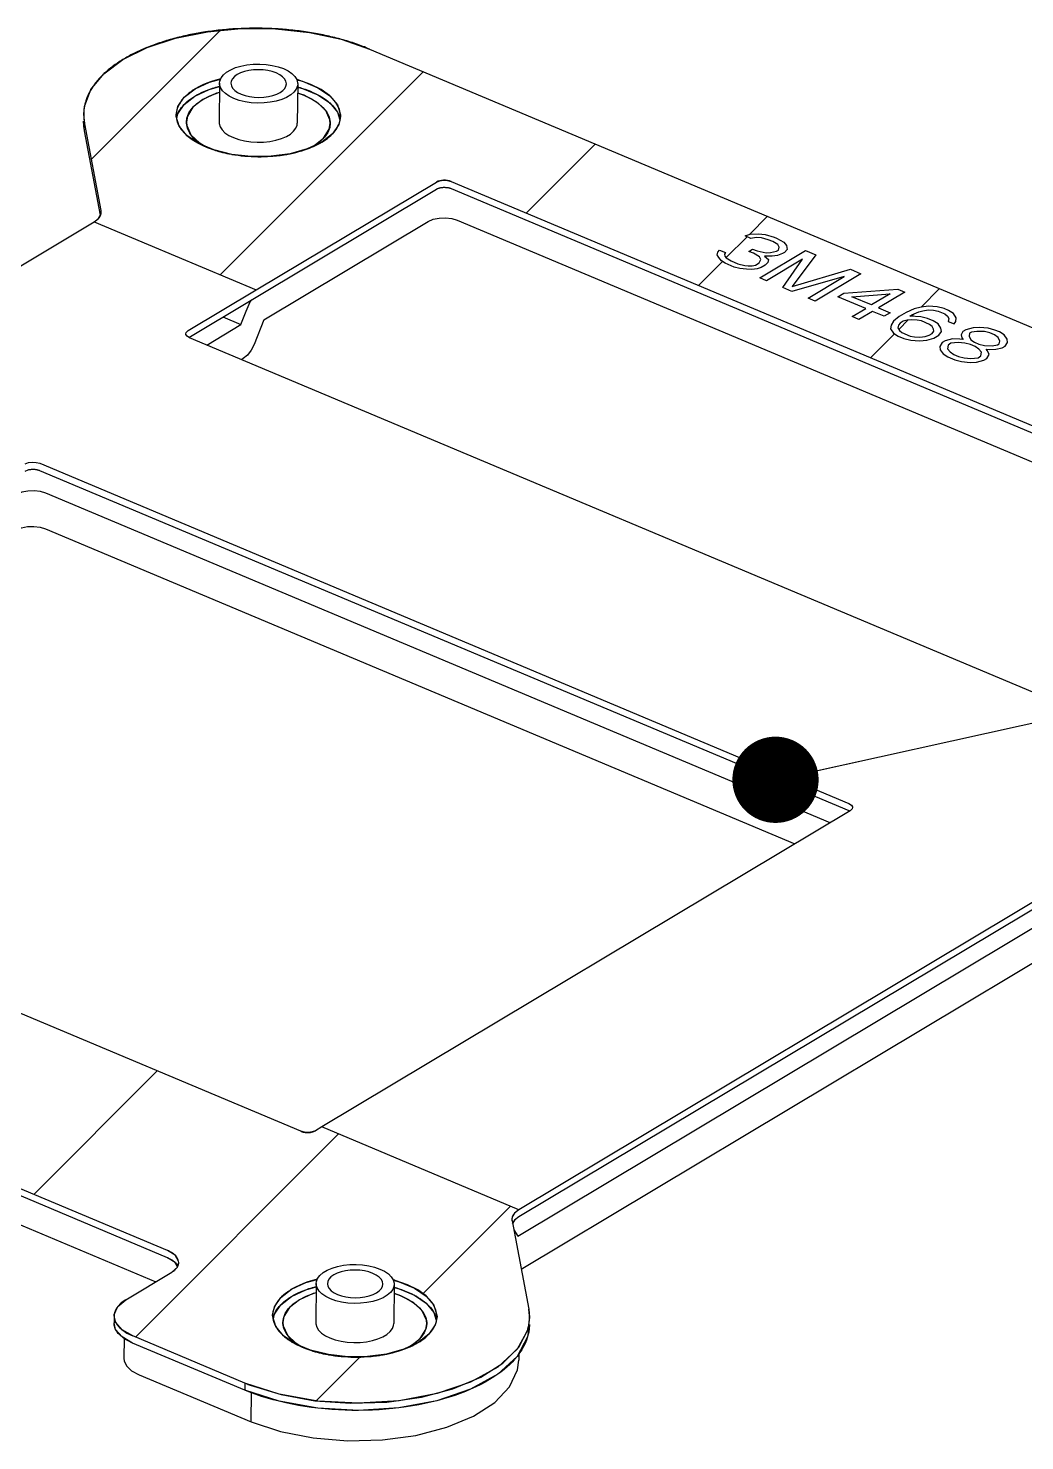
# Model space of a CAD drawing. Header units: millimetres. Extents: x 0 to 841, y 0 to 594.
# Drawn here: x 582.67 to 606.92, y 145 to 179.37 of the extents above; entities that cross this region are included whole.
import ezdxf

# ---------------------------------------------------------------- set-up
doc = ezdxf.new("R2010")
doc.units = ezdxf.units.MM
doc.header["$LTSCALE"] = 46.255
doc.layers.get('0').update_dxf_attribs({"linetype": 'CONTINUOUS'})
doc.layers.add('ASSEM_MEM', color=7, linetype='CONTINUOUS')
doc.styles.get("Standard").update_dxf_attribs({"font": 'txt', "width": 0.8})
doc.dimstyles.get("Standard").update_dxf_attribs({"dimtxt": 3, "dimasz": 2.1, "dimexe": 2, "dimexo": 1, "dimtad": 1, "dimzin": 0, "dimdsep": 46, "dimtxsty": 'STANDARD', "dimblk": '_FILLED', "dimblk1": '_FILLED', "dimblk2": '_FILLED', "dimcen": 0.09, "dimazin": 0, "dimtol": 1, "dimtp": 0.01, "dimtm": 0.01, "dimtfac": 1, "dimtofl": 0, "dimtmove": 0, "dimatfit": 3, "dimldrblk": '_FILLED', "dimfxl": 1, "dimtolj": 1, "dimtzin": 0, "dimarcsym": 0})

# ---------------------------------------------------------------- blocks, each defined once
blk = doc.blocks.new('_FILLED')
at = {"color": 0, "linetype": 'BYBLOCK'}
blk.add_solid([(0, 0), (-1, 0.167), (-1, -0.167)], dxfattribs=at)

msp = doc.modelspace()

# ---------------------------------------------------------------- linework, layer by layer
at = {"layer": 'ASSEM_MEM', "color": 7, "linetype": 'CONTINUOUS'}
for p, q in [((584.211, 176.181), (587.351, 179.322)), ((587.042, 179.286), (586.984, 179.278)), ((588.702, 179.355), (588.644, 179.358)), ((590.294, 179.099), (590.253, 179.11)), ((585.571, 178.903), (585.56, 178.898)), ((590.98, 178.863), (621.044, 166.227)), ((584.517, 178.264), (584.51, 178.258)), ((586.732, 177.891), (587.082, 178.055)), ((587.082, 178.055), (587.356, 178.131)), ((587.345, 173.368), (592.29, 178.313)), ((589.228, 178.116), (589.207, 178.121)), ((589.246, 178.111), (589.228, 178.116)), ((589.258, 178.107), (589.246, 178.111)), ((586.472, 177.69), (586.732, 177.891)), ((587.331, 178.032), (587.322, 177.079)), ((589.231, 178.014), (589.222, 177.062)), ((589.387, 177.737), (589.228, 177.788)), ((589.229, 177.794), (589.383, 177.739)), ((589.698, 177.568), (589.387, 177.737)), ((584.041, 177.468), (584.039, 177.457)), ((589.912, 177.364), (589.698, 177.568)), ((590.014, 177.141), (589.912, 177.364)), ((584.046, 176.872), (584.022, 177.107)), ((584.023, 177.286), (584.023, 177.271)), ((584.047, 177.045), (584.023, 177.281)), ((584.034, 177.12), (584.035, 177.11)), ((584.447, 174.931), (584.047, 177.045)), ((586.275, 177.223), (586.273, 177.262)), ((586.274, 177.248), (586.274, 177.236)), ((586.274, 177.236), (586.274, 177.23)), ((586.274, 177.23), (586.275, 177.221)), ((586.349, 176.984), (586.275, 177.223)), ((586.29, 177.174), (586.315, 177.29)), ((590.022, 177.054), (590.014, 177.141)), ((590.23, 177.024), (590.075, 176.797)), ((590.273, 177.225), (590.23, 177.024)), ((590.273, 177.209), (590.273, 177.223)), ((584.434, 174.822), (584.046, 176.872)), ((586.535, 176.761), (586.349, 176.984)), ((586.823, 176.565), (586.535, 176.761)), ((589.625, 176.507), (589.863, 176.695)), ((589.882, 176.717), (589.768, 176.606)), ((590.075, 176.797), (589.815, 176.596)), ((587.194, 176.409), (586.823, 176.565)), ((587.032, 176.468), (587.054, 176.459)), ((589.815, 176.596), (589.465, 176.432)), ((589.768, 176.606), (589.628, 176.508)), ((594.795, 174.872), (596.477, 176.553)), ((587.617, 176.303), (587.631, 176.301)), ((588.852, 176.282), (588.872, 176.285)), ((588.872, 176.285), (588.899, 176.289)), ((588.899, 176.289), (588.924, 176.293)), ((592.964, 175.642), (614.369, 166.645)), ((586.581, 171.847), (592.611, 175.454)), ((588.22, 173), (592.612, 175.627)), ((592.963, 175.469), (614.367, 166.472)), ((564.941, 163.091), (584.279, 174.658)), ((584.278, 174.657), (588.22, 173)), ((584.279, 174.658), (584.383, 174.74)), ((584.369, 174.726), (584.377, 174.734)), ((584.377, 174.734), (584.383, 174.74)), ((584.449, 174.922), (584.447, 174.931)), ((584.451, 174.894), (584.447, 174.931)), ((588.411, 172.277), (592.41, 174.669)), ((593.114, 174.698), (613.697, 166.047)), ((600.224, 174.353), (600.664, 174.793)), ((599.657, 173.787), (600.166, 174.296)), ((598.982, 173.112), (599.566, 173.696)), ((586.567, 172.011), (588.22, 173)), ((604.402, 172.585), (604.851, 173.034)), ((587.409, 172.343), (587.851, 172.157)), ((587.851, 172.157), (587.974, 172.484)), ((588.411, 172.277), (588.172, 171.675)), ((603.858, 172.042), (604.087, 172.27)), ((604.178, 172.361), (604.233, 172.417)), ((586.6, 171.835), (586.539, 171.873)), ((587.018, 171.659), (587.851, 172.157)), ((603.169, 171.353), (603.754, 171.937)), ((608.005, 162.839), (586.6, 171.835)), ((587.908, 171.33), (587.864, 171.304)), ((582.952, 168.782), (602.645, 160.504)), ((582.95, 168.608), (602.644, 160.331)), ((602.186, 160.034), (583.104, 168.054)), ((583.096, 167.188), (601.333, 159.523)), ((613.953, 162.013), (594.614, 150.445)), ((613.954, 162.186), (594.615, 150.619)), ((594.586, 149.979), (613.583, 161.342)), ((589.309, 152.527), (569.615, 160.804)), ((602.679, 160.328), (589.817, 152.635)), ((613.64, 160.515), (594.67, 149.168)), ((602.644, 160.331), (602.663, 160.319)), ((586.063, 149.452), (564.481, 158.523)), ((586.064, 149.625), (564.483, 158.696)), ((564.632, 157.752), (585.777, 148.865)), ((582.81, 150.993), (585.813, 153.996)), ((589.817, 152.635), (589.661, 152.542)), ((594.615, 150.618), (589.817, 152.635)), ((585.284, 147.52), (590.226, 152.463)), ((592.287, 148.577), (594.413, 150.703)), ((594.615, 150.618), (594.603, 150.611)), ((594.454, 150.443), (594.443, 150.382)), ((594.443, 150.382), (594.447, 150.345)), ((594.447, 150.345), (594.855, 148.197)), ((594.51, 150.363), (594.459, 150.281)), ((594.614, 150.445), (594.51, 150.363)), ((594.488, 150.13), (594.586, 149.979)), ((586.084, 149.617), (586.064, 149.625)), ((586.249, 149.51), (586.064, 149.625)), ((586.248, 149.337), (586.063, 149.452)), ((586.165, 149.096), (586.304, 149.224)), ((586.307, 149.237), (586.248, 149.337)), ((586.303, 149.224), (586.309, 149.234)), ((586.304, 149.224), (586.337, 149.332)), ((586.336, 149.326), (586.337, 149.332)), ((585.05, 148.43), (586.165, 149.096)), ((586.165, 149.096), (586.18, 149.106)), ((589.081, 148.682), (589.43, 148.845)), ((589.43, 148.845), (589.705, 148.922)), ((591.576, 148.906), (591.556, 148.912)), ((591.595, 148.901), (591.576, 148.906)), ((591.607, 148.898), (591.595, 148.901)), ((588.82, 148.481), (589.081, 148.682)), ((589.679, 148.822), (589.671, 147.869)), ((591.579, 148.804), (591.571, 147.852)), ((591.577, 148.585), (591.732, 148.529)), ((591.735, 148.527), (591.577, 148.578)), ((592.047, 148.358), (591.735, 148.527)), ((592.26, 148.155), (592.047, 148.358)), ((592.363, 147.931), (592.26, 148.155)), ((594.855, 148.197), (594.872, 147.996)), ((584.763, 148.036), (584.762, 147.863)), ((584.763, 148.039), (584.764, 148.026)), ((584.803, 147.877), (584.763, 148.036)), ((584.958, 147.697), (584.803, 147.877)), ((588.623, 148.013), (588.622, 148.053)), ((588.622, 148.038), (588.623, 148.026)), ((588.623, 148.026), (588.623, 148.02)), ((588.623, 148.02), (588.624, 148.012)), ((588.698, 147.775), (588.623, 148.013)), ((588.639, 147.964), (588.663, 148.08)), ((592.37, 147.844), (592.363, 147.931)), ((592.579, 147.814), (592.424, 147.587)), ((592.622, 148.015), (592.579, 147.814)), ((592.622, 147.999), (592.622, 148.013)), ((594.872, 147.996), (594.828, 147.7)), ((594.872, 147.994), (594.872, 148.004)), ((584.801, 147.704), (584.799, 147.708)), ((585.217, 147.548), (584.958, 147.697)), ((585.008, 147.494), (585.004, 146.995)), ((587.945, 146.402), (585.217, 147.548)), ((588.884, 147.551), (588.698, 147.775)), ((589.172, 147.355), (588.884, 147.551)), ((591.974, 147.297), (592.212, 147.486)), ((592.231, 147.507), (592.117, 147.396)), ((592.424, 147.587), (592.164, 147.386)), ((594.828, 147.7), (594.572, 147.222)), ((587.943, 146.229), (585.215, 147.375)), ((589.543, 147.199), (589.172, 147.355)), ((589.381, 147.258), (589.403, 147.249)), ((592.164, 147.386), (591.814, 147.222)), ((592.117, 147.396), (591.976, 147.298)), ((594.614, 147.13), (594.612, 146.958)), ((589.678, 145.968), (590.745, 147.035)), ((589.965, 147.094), (589.98, 147.091)), ((591.201, 147.072), (591.221, 147.075)), ((591.221, 147.075), (591.248, 147.079)), ((591.248, 147.079), (591.273, 147.084)), ((585.371, 146.602), (588.099, 145.457)), ((587.945, 146.402), (587.943, 146.229)), ((588.784, 146.13), (587.945, 146.402)), ((587.979, 146.388), (588.002, 146.379)), ((588.002, 146.379), (588.026, 146.369)), ((588.026, 146.369), (588.049, 146.36)), ((588.049, 146.36), (588.076, 146.35)), ((588.1, 146.178), (588.093, 145.458)), ((591.539, 145.779), (591.547, 145.788))]:
    msp.add_line(p, q, dxfattribs=at)
at = {"layer": 'ASSEM_MEM', "color": 40, "linetype": 'CONTINUOUS'}
for p, q in [((600.119, 174.315), (600.242, 174.36)), ((600.26, 174.256), (600.119, 174.315)), ((600.242, 174.36), (600.449, 174.37)), ((600.387, 174.275), (600.26, 174.256)), ((600.519, 174.268), (600.387, 174.275)), ((600.449, 174.37), (600.609, 174.351)), ((600.683, 174.223), (600.519, 174.268)), ((600.609, 174.351), (600.83, 174.282)), ((600.83, 174.282), (600.886, 174.259)), ((599.455, 173.918), (599.498, 173.972)), ((599.498, 173.972), (599.639, 173.913)), ((600.209, 173.939), (600.303, 173.996)), ((600.321, 173.892), (600.209, 173.939)), ((600.303, 173.996), (600.416, 173.949)), ((600.416, 173.949), (600.632, 173.906)), ((600.474, 173.297), (601.588, 173.963)), ((600.795, 174.176), (600.683, 174.223)), ((600.736, 173.911), (600.887, 173.944)), ((600.912, 174.103), (600.795, 174.176)), ((600.886, 174.259), (601.059, 174.162)), ((600.887, 173.944), (600.934, 173.973)), ((600.949, 174.039), (600.912, 174.103)), ((600.934, 173.973), (600.949, 174.039)), ((601.059, 174.162), (601.124, 174.086)), ((601.141, 173.982), (601.075, 173.914)), ((601.124, 174.086), (601.141, 173.982)), ((601.588, 173.963), (601.841, 173.857)), ((599.44, 173.852), (599.455, 173.918)), ((599.477, 173.788), (599.44, 173.852)), ((599.542, 173.712), (599.477, 173.788)), ((599.631, 173.651), (599.542, 173.712)), ((599.639, 173.913), (599.619, 173.873)), ((599.619, 173.873), (599.628, 173.821)), ((599.628, 173.821), (599.66, 173.783)), ((599.855, 173.556), (599.631, 173.651)), ((599.66, 173.783), (599.777, 173.71)), ((599.777, 173.71), (599.946, 173.639)), ((599.946, 173.639), (600.11, 173.594)), ((600.11, 173.594), (600.19, 173.585)), ((600.19, 173.585), (600.294, 173.59)), ((600.294, 173.59), (600.369, 173.606)), ((600.466, 173.807), (600.321, 173.892)), ((600.369, 173.606), (600.464, 173.663)), ((600.464, 173.663), (600.503, 173.743)), ((600.503, 173.743), (600.466, 173.807)), ((600.605, 173.604), (600.51, 173.547)), ((600.777, 173.821), (600.593, 173.826)), ((600.593, 173.826), (600.686, 173.739)), ((600.671, 173.672), (600.605, 173.604)), ((600.632, 173.906), (600.736, 173.911)), ((601.52, 173.751), (600.642, 173.226)), ((600.686, 173.739), (600.671, 173.672)), ((600.904, 173.84), (600.777, 173.821)), ((601.027, 173.885), (600.904, 173.84)), ((601.075, 173.914), (601.027, 173.885)), ((601.036, 173.06), (601.52, 173.751)), ((601.841, 173.857), (601.267, 173.084)), ((599.991, 173.523), (599.855, 173.556)), ((600.151, 173.505), (599.991, 173.523)), ((600.283, 173.497), (600.151, 173.505)), ((600.41, 173.516), (600.283, 173.497)), ((600.51, 173.547), (600.41, 173.516)), ((600.642, 173.226), (600.474, 173.297)), ((602.531, 173.326), (601.26, 172.966)), ((601.267, 173.084), (602.684, 173.503)), ((601.654, 172.801), (602.531, 173.326)), ((602.937, 173.397), (601.822, 172.73)), ((602.684, 173.503), (602.937, 173.397)), ((601.26, 172.966), (601.036, 173.06)), ((602.379, 172.834), (602.522, 172.919)), ((602.522, 172.919), (603.837, 173.019)), ((602.718, 172.836), (603.647, 172.905)), ((603.647, 172.905), (603.196, 172.636)), ((604.005, 172.948), (603.365, 172.565)), ((603.837, 173.019), (604.005, 172.948)), ((601.822, 172.73), (601.654, 172.801)), ((603.054, 172.55), (602.379, 172.834)), ((603.196, 172.636), (602.718, 172.836)), ((602.722, 172.352), (603.054, 172.55)), ((603.365, 172.565), (603.646, 172.447)), ((604.406, 172.586), (604.231, 172.539)), ((604.585, 172.608), (604.406, 172.586)), ((604.796, 172.591), (604.585, 172.608)), ((604.961, 172.546), (604.796, 172.591)), ((602.89, 172.281), (602.722, 172.352)), ((603.222, 172.48), (602.89, 172.281)), ((603.503, 172.361), (603.222, 172.48)), ((603.646, 172.447), (603.503, 172.361)), ((603.733, 172.241), (603.67, 172.146)), ((603.871, 172.352), (603.733, 172.241)), ((604.037, 172.451), (603.871, 172.352)), ((603.968, 172.239), (603.897, 172.196)), ((604.067, 172.269), (603.968, 172.239)), ((604.231, 172.539), (604.037, 172.451)), ((604.171, 172.274), (604.067, 172.269)), ((604.13, 172.364), (604.177, 172.392)), ((604.393, 172.35), (604.13, 172.364)), ((604.303, 172.267), (604.171, 172.274)), ((604.177, 172.392), (604.347, 172.466)), ((604.411, 172.246), (604.303, 172.267)), ((604.347, 172.466), (604.447, 172.496)), ((604.557, 172.305), (604.393, 172.35)), ((604.607, 172.163), (604.411, 172.246)), ((604.447, 172.496), (604.574, 172.515)), ((604.698, 172.246), (604.557, 172.305)), ((604.574, 172.515), (604.706, 172.508)), ((604.815, 172.173), (604.698, 172.246)), ((604.706, 172.508), (604.814, 172.487)), ((604.814, 172.487), (604.982, 172.416)), ((605.073, 172.499), (604.961, 172.546)), ((604.982, 172.416), (605.043, 172.367)), ((605.043, 172.367), (605.08, 172.303)), ((605.08, 172.303), (605.065, 172.237)), ((605.065, 172.237), (605.205, 172.177)), ((605.19, 172.426), (605.073, 172.499)), ((605.259, 172.324), (605.19, 172.426)), ((605.205, 172.177), (605.249, 172.232)), ((605.249, 172.232), (605.259, 172.324)), ((603.67, 172.146), (603.66, 172.054)), ((603.66, 172.054), (603.729, 171.953)), ((603.729, 171.953), (603.846, 171.879)), ((603.854, 172.142), (603.839, 172.076)), ((603.839, 172.076), (603.876, 172.012)), ((603.846, 171.879), (603.986, 171.82)), ((603.897, 172.196), (603.854, 172.142)), ((603.876, 172.012), (603.936, 171.962)), ((603.936, 171.962), (604.133, 171.879)), ((604.133, 171.879), (604.241, 171.858)), ((604.373, 171.851), (604.5, 171.87)), ((604.5, 171.87), (604.599, 171.901)), ((604.599, 171.901), (604.671, 171.943)), ((604.668, 172.114), (604.607, 172.163)), ((604.705, 172.05), (604.668, 172.114)), ((604.671, 171.943), (604.714, 171.998)), ((604.714, 171.998), (604.705, 172.05)), ((604.716, 171.828), (604.835, 171.898)), ((604.884, 172.071), (604.815, 172.173)), ((604.835, 171.898), (604.897, 171.993)), ((604.897, 171.993), (604.884, 172.071)), ((605.42, 171.991), (605.381, 171.91)), ((605.381, 171.91), (605.394, 171.832)), ((605.491, 172.033), (605.42, 171.991)), ((605.666, 172.081), (605.491, 172.033)), ((605.584, 171.946), (605.569, 171.88)), ((605.569, 171.88), (605.61, 171.79)), ((605.631, 171.974), (605.584, 171.946)), ((605.759, 171.993), (605.631, 171.974)), ((605.821, 172.088), (605.666, 172.081)), ((605.942, 171.989), (605.759, 171.993)), ((606.033, 172.071), (605.821, 172.088)), ((606.078, 171.956), (605.942, 171.989)), ((606.197, 172.026), (606.033, 172.071)), ((606.191, 171.908), (606.078, 171.956)), ((606.28, 171.847), (606.191, 171.908)), ((606.309, 171.979), (606.197, 172.026)), ((606.426, 171.906), (606.309, 171.979)), ((606.496, 171.804), (606.426, 171.906)), ((603.986, 171.82), (604.15, 171.775)), ((604.15, 171.775), (604.362, 171.759)), ((604.241, 171.858), (604.373, 171.851)), ((604.362, 171.759), (604.541, 171.78)), ((604.541, 171.78), (604.716, 171.828)), ((604.917, 171.719), (604.855, 171.624)), ((604.855, 171.624), (604.868, 171.546)), ((604.868, 171.546), (604.937, 171.445)), ((604.988, 171.761), (604.917, 171.719)), ((605.163, 171.809), (604.988, 171.761)), ((605.058, 171.66), (605.047, 171.568)), ((605.047, 171.568), (605.112, 171.492)), ((605.129, 171.702), (605.058, 171.66)), ((605.308, 171.724), (605.129, 171.702)), ((605.347, 171.804), (605.163, 171.809)), ((605.468, 171.705), (605.308, 171.724)), ((605.427, 171.795), (605.347, 171.804)), ((605.394, 171.832), (605.427, 171.795)), ((605.604, 171.672), (605.468, 171.705)), ((605.716, 171.625), (605.604, 171.672)), ((605.61, 171.79), (605.699, 171.729)), ((605.699, 171.729), (605.811, 171.681)), ((605.805, 171.563), (605.716, 171.625)), ((605.87, 171.487), (605.805, 171.563)), ((605.811, 171.681), (605.947, 171.648)), ((605.947, 171.648), (606.131, 171.644)), ((605.989, 171.558), (606.069, 171.549)), ((606.021, 171.521), (605.989, 171.558)), ((606.062, 171.431), (606.021, 171.521)), ((606.069, 171.549), (606.224, 171.556)), ((606.131, 171.644), (606.258, 171.662)), ((606.224, 171.556), (606.375, 171.589)), ((606.258, 171.662), (606.306, 171.691)), ((606.321, 171.757), (606.28, 171.847)), ((606.306, 171.691), (606.321, 171.757)), ((606.375, 171.589), (606.446, 171.632)), ((606.446, 171.632), (606.509, 171.726)), ((606.509, 171.726), (606.496, 171.804)), ((604.937, 171.445), (605.054, 171.371)), ((605.054, 171.371), (605.223, 171.301)), ((605.112, 171.492), (605.201, 171.431)), ((605.201, 171.431), (605.313, 171.383)), ((605.223, 171.301), (605.387, 171.256)), ((605.313, 171.383), (605.449, 171.35)), ((605.387, 171.256), (605.599, 171.239)), ((605.449, 171.35), (605.609, 171.331)), ((605.599, 171.239), (605.754, 171.246)), ((605.609, 171.331), (605.788, 171.353)), ((605.754, 171.246), (605.929, 171.294)), ((605.788, 171.353), (605.86, 171.395)), ((605.86, 171.395), (605.87, 171.487)), ((605.929, 171.294), (606, 171.336)), ((606, 171.336), (606.062, 171.431))]:
    msp.add_line(p, q, dxfattribs=at)
at = {"layer": 'ASSEM_MEM', "color": 7, "linetype": 'CONTINUOUS'}
for points in [[(584.023, 177.281), (584.041, 177.465), (584.198, 177.875), (584.514, 178.261), (584.975, 178.607), (585.566, 178.901), (586.261, 179.13), (587.035, 179.285), (587.857, 179.362), (588.695, 179.356), (589.516, 179.267), (590.288, 179.101), (590.98, 178.863)], [(586.261, 179.13), (586.216, 179.118), (586.171, 179.105), (586.127, 179.093), (586.082, 179.08), (586.039, 179.067), (585.995, 179.054), (585.952, 179.04), (585.909, 179.026), (585.867, 179.012), (585.823, 178.997), (585.78, 178.982), (585.737, 178.967), (585.695, 178.951), (585.653, 178.935), (585.612, 178.919), (585.571, 178.903)], [(586.984, 179.278), (586.939, 179.271), (586.894, 179.263), (586.849, 179.256), (586.805, 179.248), (586.76, 179.24), (586.716, 179.232), (586.672, 179.223), (586.625, 179.214), (586.579, 179.205), (586.533, 179.195), (586.487, 179.184), (586.441, 179.174), (586.396, 179.163), (586.35, 179.152), (586.305, 179.141), (586.261, 179.13)], [(587.857, 179.362), (587.806, 179.359), (587.755, 179.357), (587.704, 179.354), (587.653, 179.351), (587.603, 179.347), (587.552, 179.343), (587.501, 179.339), (587.449, 179.334), (587.398, 179.329), (587.346, 179.324), (587.295, 179.319), (587.244, 179.313), (587.193, 179.307), (587.143, 179.3), (587.092, 179.293), (587.042, 179.286)], [(588.644, 179.358), (588.599, 179.36), (588.555, 179.362), (588.51, 179.364), (588.465, 179.365), (588.415, 179.367), (588.364, 179.368), (588.313, 179.369), (588.262, 179.369), (588.212, 179.369), (588.161, 179.369), (588.11, 179.368), (588.059, 179.368), (588.009, 179.367), (587.958, 179.365), (587.908, 179.364), (587.857, 179.362)], [(589.516, 179.267), (589.467, 179.275), (589.419, 179.282), (589.37, 179.289), (589.319, 179.296), (589.269, 179.303), (589.218, 179.309), (589.167, 179.315), (589.115, 179.321), (589.064, 179.326), (589.013, 179.331), (588.961, 179.336), (588.91, 179.341), (588.858, 179.345), (588.806, 179.348), (588.754, 179.352), (588.702, 179.355)], [(590.253, 179.11), (590.224, 179.118), (590.179, 179.13), (590.133, 179.142), (590.087, 179.153), (590.04, 179.164), (589.994, 179.175), (589.947, 179.186), (589.9, 179.196), (589.853, 179.206), (589.805, 179.215), (589.757, 179.225), (589.71, 179.234), (589.661, 179.243), (589.613, 179.251), (589.564, 179.259), (589.516, 179.267)], [(590.98, 178.863), (590.94, 178.88), (590.899, 178.896), (590.858, 178.913), (590.817, 178.928), (590.775, 178.944), (590.733, 178.96), (590.691, 178.975), (590.648, 178.99), (590.605, 179.004), (590.562, 179.019), (590.518, 179.033), (590.474, 179.047), (590.429, 179.06), (590.384, 179.073), (590.339, 179.087), (590.294, 179.099)], [(585.56, 178.898), (585.523, 178.883), (585.486, 178.868), (585.45, 178.852), (585.414, 178.836), (585.378, 178.82), (585.343, 178.803), (585.308, 178.787), (585.274, 178.77), (585.24, 178.753), (585.206, 178.736), (585.172, 178.719), (585.138, 178.7), (585.105, 178.682), (585.072, 178.664), (585.039, 178.645), (585.007, 178.626), (584.975, 178.607)], [(584.975, 178.607), (584.943, 178.587), (584.911, 178.567), (584.88, 178.547), (584.849, 178.526), (584.819, 178.506), (584.789, 178.485), (584.76, 178.464), (584.732, 178.443), (584.704, 178.422), (584.676, 178.4), (584.649, 178.379), (584.622, 178.357), (584.6, 178.338), (584.579, 178.32), (584.558, 178.301), (584.537, 178.282), (584.517, 178.264)], [(587.331, 178.032), (587.336, 178.082), (587.367, 178.159), (587.422, 178.232), (587.501, 178.299), (587.6, 178.359), (587.718, 178.41), (587.851, 178.45), (587.996, 178.478), (588.149, 178.494), (588.306, 178.498), (588.461, 178.488), (588.612, 178.466), (588.754, 178.431), (588.884, 178.386)], [(584.51, 178.258), (584.486, 178.234), (584.462, 178.211), (584.439, 178.187), (584.417, 178.163), (584.395, 178.139), (584.373, 178.115), (584.353, 178.091), (584.333, 178.067), (584.313, 178.042), (584.294, 178.018), (584.276, 177.993), (584.258, 177.968), (584.241, 177.943), (584.226, 177.92), (584.212, 177.897), (584.198, 177.874)], [(587.359, 178.139), (587.243, 178.108), (587.132, 178.073), (587.02, 178.032), (586.919, 177.989), (586.825, 177.943), (586.732, 177.891)], [(588.709, 178.281), (588.612, 178.315), (588.505, 178.34), (588.391, 178.355), (588.274, 178.36), (588.157, 178.356), (588.043, 178.341), (587.937, 178.316), (587.841, 178.282), (587.759, 178.241), (587.693, 178.193), (587.644, 178.14), (587.615, 178.083), (587.606, 178.029)], [(588.956, 178.017), (588.944, 178.08), (588.913, 178.137), (588.862, 178.19), (588.794, 178.239), (588.709, 178.281)], [(588.884, 178.386), (588.996, 178.33), (589.089, 178.266), (589.16, 178.196), (589.207, 178.121), (589.229, 178.043), (589.231, 178.014)], [(589.209, 178.114), (589.352, 178.078), (589.724, 177.922), (590.011, 177.726), (590.198, 177.503), (590.272, 177.264), (590.273, 177.225)], [(590.273, 177.223), (590.245, 177.397), (590.155, 177.569), (590.005, 177.732), (589.805, 177.876), (589.553, 178.003), (589.258, 178.107)], [(584.198, 177.874), (584.183, 177.85), (584.17, 177.825), (584.157, 177.8), (584.144, 177.775), (584.132, 177.75), (584.121, 177.725), (584.11, 177.7), (584.1, 177.675), (584.091, 177.649), (584.082, 177.624), (584.074, 177.599), (584.066, 177.573), (584.059, 177.548), (584.053, 177.522), (584.047, 177.496), (584.044, 177.482), (584.041, 177.468)], [(586.584, 177.791), (586.491, 177.71), (586.414, 177.624), (586.351, 177.532), (586.307, 177.441), (586.281, 177.344), (586.274, 177.248)], [(586.315, 177.29), (586.47, 177.517), (586.73, 177.718)], [(586.469, 177.516), (586.504, 177.55), (586.544, 177.586), (586.584, 177.619), (586.631, 177.653), (586.676, 177.684), (586.73, 177.718)], [(586.522, 177.087), (586.534, 177.184), (586.58, 177.307), (586.661, 177.424), (586.775, 177.535), (586.92, 177.635), (587.092, 177.725), (587.288, 177.801), (587.329, 177.812)], [(586.68, 177.859), (586.667, 177.851), (586.651, 177.84), (586.635, 177.828), (586.619, 177.817), (586.603, 177.805), (586.584, 177.791)], [(586.732, 177.891), (586.727, 177.889), (586.719, 177.883), (586.71, 177.878), (586.701, 177.873), (586.693, 177.867), (586.68, 177.859)], [(586.73, 177.718), (587.08, 177.882), (587.33, 177.951)], [(586.73, 177.718), (586.78, 177.747), (586.832, 177.775), (586.892, 177.804), (586.948, 177.829), (587.012, 177.856), (587.078, 177.881)], [(587.329, 177.809), (587.257, 177.791), (586.923, 177.637)], [(587.078, 177.881), (587.117, 177.895), (587.157, 177.909), (587.198, 177.922), (587.24, 177.934), (587.282, 177.946), (587.33, 177.959)], [(587.677, 177.66), (587.565, 177.715), (587.472, 177.779), (587.401, 177.85), (587.354, 177.925), (587.332, 178.003), (587.331, 178.032)], [(587.606, 178.029), (587.617, 177.966), (587.648, 177.909), (587.699, 177.856), (587.768, 177.807), (587.852, 177.765)], [(589.231, 178.014), (589.225, 177.964), (589.194, 177.887), (589.139, 177.814), (589.061, 177.746), (588.961, 177.687), (588.843, 177.636), (588.71, 177.596), (588.565, 177.568), (588.412, 177.551), (588.255, 177.548), (588.101, 177.558), (587.949, 177.58), (587.807, 177.614), (587.677, 177.66)], [(587.852, 177.765), (587.949, 177.731), (588.056, 177.706), (588.17, 177.691), (588.287, 177.685), (588.404, 177.69), (588.518, 177.705), (588.624, 177.73), (588.72, 177.764), (588.802, 177.805), (588.869, 177.853), (588.917, 177.906), (588.946, 177.963), (588.956, 178.017)], [(589.23, 177.935), (589.351, 177.905), (589.722, 177.749), (590.01, 177.553), (590.196, 177.329), (590.255, 177.14)], [(589.234, 177.94), (589.253, 177.935), (589.271, 177.93), (589.289, 177.924), (589.307, 177.919), (589.325, 177.913), (589.348, 177.906)], [(589.348, 177.906), (589.412, 177.884), (589.479, 177.859), (589.54, 177.835), (589.603, 177.807), (589.66, 177.781), (589.72, 177.75)], [(589.383, 177.739), (589.564, 177.651), (589.719, 177.552), (589.844, 177.443), (589.937, 177.327), (589.997, 177.205), (590.021, 177.081), (590.022, 177.054)], [(589.72, 177.75), (589.772, 177.721), (589.826, 177.689), (589.873, 177.658), (589.922, 177.624), (589.964, 177.592), (590.009, 177.554)], [(584.034, 177.421), (584.032, 177.406), (584.03, 177.391), (584.028, 177.376), (584.027, 177.361), (584.026, 177.346), (584.025, 177.331), (584.024, 177.316), (584.024, 177.301), (584.023, 177.286)], [(584.039, 177.457), (584.038, 177.45), (584.037, 177.443), (584.036, 177.436), (584.035, 177.428), (584.034, 177.421)], [(586.273, 177.262), (586.316, 177.463), (586.472, 177.69)], [(586.314, 177.288), (586.331, 177.325), (586.353, 177.365), (586.376, 177.402), (586.404, 177.441), (586.433, 177.477), (586.469, 177.516)], [(586.923, 177.637), (586.68, 177.445), (586.546, 177.228), (586.522, 177.087)], [(590.009, 177.554), (590.046, 177.52), (590.083, 177.482), (590.114, 177.447), (590.145, 177.408), (590.17, 177.371), (590.196, 177.33)], [(584.032, 176.947), (584.03, 176.963), (584.028, 176.978), (584.027, 176.994), (584.025, 177.01), (584.024, 177.026), (584.023, 177.042), (584.022, 177.058), (584.022, 177.073), (584.022, 177.089), (584.022, 177.105)], [(584.023, 177.271), (584.023, 177.256), (584.024, 177.24), (584.024, 177.225), (584.025, 177.21), (584.026, 177.195), (584.027, 177.18), (584.029, 177.165), (584.03, 177.15), (584.032, 177.135), (584.034, 177.12)], [(584.035, 177.11), (584.037, 177.101), (584.038, 177.091), (584.04, 177.082), (584.042, 177.073), (584.043, 177.063), (584.045, 177.054), (584.047, 177.045)], [(586.275, 177.221), (586.276, 177.211), (586.277, 177.201), (586.278, 177.187), (586.28, 177.176), (586.282, 177.166), (586.285, 177.151)], [(586.284, 177.193), (586.285, 177.197), (586.286, 177.204), (586.288, 177.211), (586.29, 177.217), (586.291, 177.221), (586.293, 177.23)], [(586.285, 177.151), (586.286, 177.147), (586.287, 177.14), (586.289, 177.133), (586.291, 177.126), (586.293, 177.119), (586.295, 177.111)], [(586.293, 177.23), (586.295, 177.237), (586.299, 177.247), (586.302, 177.257), (586.306, 177.268), (586.31, 177.278), (586.314, 177.288)], [(586.295, 177.111), (586.302, 177.09), (586.309, 177.069), (586.317, 177.049), (586.326, 177.028), (586.336, 177.008), (586.349, 176.984)], [(586.547, 176.935), (586.522, 177.06), (586.522, 177.087)], [(586.522, 177.087), (586.53, 177), (586.632, 176.776), (586.846, 176.573), (586.987, 176.496)], [(587.322, 177.079), (587.323, 177.05), (587.345, 176.973), (587.391, 176.898), (587.462, 176.827), (587.555, 176.763), (587.668, 176.708)], [(587.668, 176.708), (587.797, 176.662), (587.939, 176.628), (588.09, 176.605), (588.246, 176.596), (588.403, 176.599), (588.557, 176.615), (588.703, 176.644), (588.837, 176.684), (588.955, 176.735), (589.054, 176.795), (589.132, 176.862), (589.186, 176.935), (589.216, 177.012), (589.222, 177.062)], [(589.863, 176.695), (589.997, 176.913), (590.022, 177.054)], [(590.022, 177.054), (590.01, 176.956), (589.963, 176.834), (589.882, 176.717)], [(590.076, 176.798), (590.108, 176.833), (590.14, 176.871), (590.166, 176.907), (590.191, 176.947), (590.212, 176.984), (590.231, 177.026)], [(590.196, 177.33), (590.207, 177.31), (590.217, 177.289), (590.226, 177.269), (590.235, 177.248), (590.242, 177.228), (590.25, 177.203)], [(590.231, 177.026), (590.234, 177.033), (590.238, 177.043), (590.242, 177.053), (590.246, 177.064), (590.249, 177.074), (590.252, 177.084)], [(590.25, 177.203), (590.251, 177.2), (590.253, 177.193), (590.255, 177.186), (590.257, 177.179), (590.258, 177.172), (590.26, 177.163)], [(590.252, 177.084), (590.253, 177.088), (590.255, 177.094), (590.257, 177.101), (590.259, 177.108), (590.259, 177.112), (590.261, 177.121)], [(590.261, 177.121), (590.264, 177.134), (590.267, 177.148), (590.269, 177.162), (590.27, 177.176), (590.272, 177.194), (590.273, 177.209)], [(584.046, 176.872), (584.043, 176.882), (584.041, 176.893), (584.039, 176.904), (584.037, 176.915), (584.036, 176.925), (584.034, 176.936), (584.032, 176.947)], [(586.349, 176.984), (586.372, 176.947), (586.399, 176.907), (586.428, 176.871), (586.461, 176.833), (586.495, 176.798), (586.536, 176.76)], [(586.536, 176.76), (586.565, 176.736), (586.598, 176.709), (586.629, 176.686), (586.666, 176.66), (586.704, 176.634), (586.743, 176.61)], [(586.699, 176.697), (586.606, 176.814), (586.547, 176.935)], [(586.934, 176.518), (586.824, 176.588), (586.699, 176.697)], [(589.815, 176.596), (589.863, 176.625), (589.912, 176.659), (589.955, 176.69), (589.999, 176.726), (590.036, 176.759), (590.076, 176.798)], [(586.743, 176.61), (586.752, 176.605), (586.766, 176.597), (586.78, 176.589), (586.794, 176.581), (586.808, 176.573), (586.825, 176.564)], [(586.825, 176.564), (586.854, 176.549), (586.889, 176.531), (586.925, 176.514), (586.956, 176.5), (586.993, 176.484), (587.032, 176.468)], [(587.054, 176.459), (587.077, 176.451), (587.099, 176.442), (587.122, 176.434), (587.145, 176.426), (587.168, 176.418), (587.197, 176.408)], [(589.465, 176.432), (589.046, 176.316), (588.582, 176.253), (588.101, 176.248), (587.629, 176.301), (587.194, 176.409)], [(587.197, 176.408), (587.215, 176.402), (587.233, 176.397), (587.251, 176.391), (587.269, 176.386), (587.287, 176.38), (587.311, 176.374)], [(587.311, 176.374), (587.354, 176.362), (587.404, 176.349), (587.454, 176.337), (587.506, 176.325), (587.558, 176.315), (587.617, 176.303)], [(589.05, 176.316), (589.12, 176.331), (589.189, 176.348), (589.262, 176.367), (589.328, 176.386), (589.399, 176.409), (589.466, 176.432)], [(589.466, 176.432), (589.516, 176.451), (589.57, 176.473), (589.617, 176.493), (589.668, 176.517), (589.712, 176.539), (589.76, 176.564)], [(589.76, 176.564), (589.765, 176.567), (589.774, 176.572), (589.783, 176.577), (589.792, 176.582), (589.801, 176.588), (589.815, 176.596)], [(587.631, 176.301), (587.704, 176.289), (587.785, 176.277), (587.859, 176.268), (587.942, 176.259), (588.018, 176.253), (588.101, 176.248)], [(588.101, 176.248), (588.178, 176.245), (588.262, 176.243), (588.339, 176.243), (588.422, 176.245), (588.499, 176.248), (588.585, 176.253)], [(588.585, 176.253), (588.627, 176.257), (588.674, 176.261), (588.715, 176.265), (588.763, 176.27), (588.803, 176.275), (588.852, 176.282)], [(588.924, 176.293), (588.944, 176.297), (588.963, 176.3), (588.983, 176.303), (589.003, 176.307), (589.028, 176.312), (589.05, 176.316)], [(592.964, 175.642), (592.924, 175.656), (592.879, 175.665), (592.831, 175.671), (592.782, 175.671), (592.734, 175.667), (592.688, 175.658), (592.648, 175.645), (592.612, 175.627)], [(592.612, 175.627), (592.688, 175.658), (592.782, 175.671), (592.879, 175.665), (592.964, 175.642)], [(592.611, 175.454), (592.686, 175.485), (592.78, 175.498), (592.877, 175.492), (592.963, 175.469)], [(592.611, 175.454), (592.621, 175.46), (592.633, 175.466), (592.645, 175.471), (592.658, 175.476), (592.672, 175.48), (592.686, 175.485)], [(592.686, 175.485), (592.7, 175.488), (592.716, 175.491), (592.731, 175.493), (592.747, 175.495), (592.763, 175.497), (592.78, 175.498)], [(592.78, 175.498), (592.795, 175.498), (592.812, 175.498), (592.829, 175.497), (592.845, 175.496), (592.86, 175.495), (592.877, 175.492)], [(592.877, 175.492), (592.892, 175.49), (592.907, 175.486), (592.922, 175.483), (592.936, 175.478), (592.949, 175.474), (592.963, 175.469)], [(584.278, 174.657), (584.294, 174.667), (584.311, 174.679), (584.326, 174.689), (584.341, 174.701), (584.355, 174.713), (584.369, 174.726)], [(584.383, 174.74), (584.44, 174.833), (584.451, 174.894)], [(584.383, 174.74), (584.393, 174.752), (584.404, 174.765), (584.412, 174.778), (584.421, 174.791), (584.428, 174.804), (584.435, 174.818)], [(584.435, 174.818), (584.435, 174.819), (584.436, 174.822), (584.437, 174.824), (584.438, 174.827), (584.439, 174.83), (584.44, 174.833)], [(584.44, 174.833), (584.443, 174.842), (584.446, 174.853), (584.448, 174.863), (584.45, 174.873), (584.45, 174.884), (584.451, 174.894)], [(584.451, 174.894), (584.451, 174.898), (584.451, 174.904), (584.45, 174.907), (584.45, 174.913), (584.45, 174.917), (584.449, 174.922)], [(592.41, 174.669), (592.528, 174.72), (592.671, 174.75), (592.826, 174.757), (592.979, 174.739), (593.114, 174.698)], [(587.974, 172.484), (588.077, 172.709), (588.112, 172.763)], [(586.51, 171.933), (586.521, 171.969), (586.567, 172.011)], [(586.539, 171.873), (586.511, 171.92), (586.51, 171.933)], [(588.172, 171.675), (588.1, 171.532), (588.009, 171.413), (587.908, 171.33)], [(582.6, 168.767), (582.676, 168.798), (582.769, 168.811), (582.866, 168.805), (582.952, 168.782)], [(582.598, 168.594), (582.674, 168.624), (582.767, 168.638), (582.864, 168.632), (582.95, 168.608)], [(582.674, 168.624), (582.688, 168.628), (582.703, 168.631), (582.719, 168.633), (582.734, 168.635), (582.75, 168.637), (582.767, 168.638)], [(582.767, 168.638), (582.783, 168.638), (582.799, 168.638), (582.816, 168.637), (582.832, 168.636), (582.848, 168.634), (582.864, 168.632)], [(582.864, 168.632), (582.879, 168.629), (582.894, 168.626), (582.909, 168.622), (582.924, 168.618), (582.937, 168.614), (582.95, 168.608)], [(583.104, 168.054), (582.968, 168.095), (582.816, 168.113), (582.661, 168.107), (582.517, 168.077), (582.4, 168.026)], [(582.392, 167.16), (582.509, 167.211), (582.653, 167.241), (582.808, 167.247), (582.96, 167.229), (583.096, 167.188)], [(602.644, 160.331), (602.647, 160.33), (602.651, 160.328), (602.655, 160.326), (602.659, 160.324), (602.662, 160.323), (602.666, 160.321)], [(602.645, 160.504), (602.707, 160.466), (602.735, 160.419), (602.736, 160.407)], [(602.736, 160.407), (602.725, 160.371), (602.679, 160.328)], [(589.661, 152.542), (589.585, 152.511), (589.492, 152.498), (589.395, 152.504), (589.309, 152.527)], [(589.309, 152.527), (589.321, 152.522), (589.335, 152.518), (589.349, 152.513), (589.364, 152.51), (589.379, 152.506), (589.395, 152.504)], [(589.395, 152.504), (589.41, 152.501), (589.426, 152.5), (589.443, 152.498), (589.459, 152.498), (589.475, 152.498), (589.492, 152.498)], [(589.492, 152.498), (589.507, 152.499), (589.524, 152.5), (589.54, 152.502), (589.555, 152.505), (589.57, 152.508), (589.585, 152.511)], [(589.585, 152.511), (589.599, 152.515), (589.613, 152.52), (589.626, 152.525), (589.638, 152.53), (589.65, 152.535), (589.661, 152.542)], [(594.615, 150.619), (594.511, 150.536), (594.454, 150.443)], [(594.603, 150.611), (594.568, 150.587), (594.537, 150.562), (594.509, 150.534), (594.487, 150.506), (594.468, 150.476), (594.455, 150.446)], [(594.446, 150.41), (594.445, 150.406), (594.444, 150.4), (594.444, 150.397), (594.444, 150.391), (594.444, 150.387), (594.443, 150.382)], [(594.443, 150.382), (594.443, 150.379), (594.443, 150.377), (594.444, 150.373), (594.444, 150.37), (594.444, 150.368), (594.444, 150.364)], [(594.444, 150.364), (594.444, 150.361), (594.445, 150.358), (594.445, 150.355), (594.446, 150.352), (594.446, 150.349), (594.447, 150.345)], [(594.455, 150.446), (594.453, 150.441), (594.451, 150.434), (594.449, 150.428), (594.448, 150.423), (594.447, 150.416), (594.446, 150.41)], [(594.458, 150.285), (594.464, 150.298), (594.472, 150.312), (594.479, 150.324), (594.489, 150.338), (594.498, 150.35), (594.51, 150.363)], [(594.51, 150.363), (594.511, 150.364), (594.513, 150.367), (594.515, 150.369), (594.518, 150.372), (594.52, 150.374), (594.523, 150.377)], [(594.523, 150.377), (594.535, 150.388), (594.55, 150.401), (594.564, 150.412), (594.58, 150.423), (594.595, 150.434), (594.614, 150.445)], [(586.228, 149.53), (586.208, 149.545), (586.187, 149.56), (586.162, 149.576), (586.138, 149.59), (586.113, 149.603), (586.084, 149.617)], [(586.337, 149.332), (586.334, 149.366), (586.325, 149.4), (586.31, 149.434), (586.289, 149.467), (586.262, 149.498), (586.228, 149.53)], [(586.063, 149.452), (586.081, 149.444), (586.1, 149.435), (586.117, 149.427), (586.135, 149.417), (586.151, 149.408), (586.168, 149.398)], [(586.168, 149.398), (586.183, 149.388), (586.197, 149.379), (586.21, 149.369), (586.223, 149.359), (586.235, 149.349), (586.248, 149.337)], [(586.248, 149.337), (586.249, 149.336), (586.252, 149.334), (586.254, 149.331), (586.256, 149.329), (586.259, 149.326), (586.262, 149.323)], [(586.337, 149.332), (586.333, 149.37), (586.249, 149.51)], [(586.26, 149.169), (586.268, 149.177), (586.276, 149.187), (586.283, 149.195), (586.291, 149.205), (586.297, 149.214), (586.303, 149.224)], [(586.262, 149.323), (586.269, 149.315), (586.278, 149.305), (586.286, 149.295), (586.293, 149.285), (586.299, 149.275), (586.306, 149.264)], [(586.306, 149.264), (586.307, 149.263), (586.308, 149.26), (586.309, 149.259), (586.31, 149.257), (586.311, 149.255), (586.312, 149.253)], [(586.309, 149.234), (586.316, 149.248), (586.323, 149.263), (586.328, 149.279), (586.332, 149.294), (586.335, 149.31), (586.336, 149.326)], [(589.679, 148.822), (589.685, 148.872), (589.716, 148.949), (589.771, 149.022), (589.849, 149.09), (589.949, 149.149), (590.067, 149.2), (590.2, 149.24), (590.345, 149.268), (590.498, 149.285), (590.655, 149.288), (590.809, 149.278), (590.96, 149.256), (591.103, 149.222), (591.233, 149.176)], [(591.233, 149.176), (591.345, 149.121), (591.438, 149.057), (591.509, 148.986), (591.556, 148.911), (591.578, 148.833), (591.579, 148.804)], [(586.18, 149.106), (586.194, 149.115), (586.209, 149.126), (586.222, 149.136), (586.236, 149.147), (586.247, 149.157), (586.26, 149.169)], [(589.708, 148.93), (589.592, 148.898), (589.48, 148.863), (589.369, 148.822), (589.268, 148.779), (589.174, 148.733), (589.081, 148.682)], [(591.058, 149.071), (590.961, 149.105), (590.854, 149.13), (590.74, 149.145), (590.623, 149.151), (590.506, 149.146), (590.392, 149.131), (590.286, 149.106), (590.19, 149.072), (590.108, 149.031), (590.041, 148.983), (589.993, 148.93), (589.964, 148.873), (589.954, 148.819)], [(591.304, 148.807), (591.293, 148.87), (591.262, 148.927), (591.211, 148.98), (591.142, 149.029), (591.058, 149.071)], [(591.558, 148.904), (591.701, 148.868), (592.073, 148.712), (592.36, 148.517), (592.546, 148.293), (592.621, 148.054), (592.622, 148.015)], [(592.622, 148.013), (592.594, 148.187), (592.504, 148.36), (592.354, 148.522), (592.154, 148.666), (591.902, 148.793), (591.607, 148.898)], [(588.933, 148.581), (588.84, 148.5), (588.762, 148.415), (588.699, 148.322), (588.656, 148.231), (588.63, 148.134), (588.622, 148.038)], [(588.663, 148.08), (588.819, 148.307), (589.079, 148.509)], [(588.818, 148.306), (588.852, 148.34), (588.893, 148.377), (588.933, 148.409), (588.98, 148.444), (589.025, 148.475), (589.079, 148.509)], [(588.871, 147.877), (588.883, 147.975), (588.929, 148.097), (589.01, 148.214), (589.124, 148.325), (589.269, 148.426), (589.441, 148.515), (589.636, 148.591), (589.677, 148.603)], [(589.029, 148.649), (589.016, 148.641), (589, 148.63), (588.983, 148.619), (588.968, 148.607), (588.952, 148.596), (588.933, 148.581)], [(589.081, 148.682), (589.076, 148.679), (589.067, 148.674), (589.059, 148.668), (589.05, 148.663), (589.041, 148.657), (589.029, 148.649)], [(589.079, 148.509), (589.429, 148.672), (589.679, 148.742)], [(589.079, 148.509), (589.129, 148.537), (589.181, 148.565), (589.241, 148.594), (589.297, 148.62), (589.361, 148.646), (589.426, 148.671)], [(589.677, 148.599), (589.606, 148.581), (589.272, 148.428)], [(589.426, 148.671), (589.466, 148.685), (589.506, 148.699), (589.547, 148.712), (589.589, 148.725), (589.631, 148.737), (589.679, 148.75)], [(590.026, 148.45), (589.914, 148.506), (589.821, 148.57), (589.75, 148.64), (589.703, 148.715), (589.681, 148.793), (589.679, 148.822)], [(589.954, 148.819), (589.966, 148.756), (589.997, 148.7), (590.048, 148.646), (590.116, 148.597), (590.201, 148.555)], [(591.579, 148.804), (591.574, 148.754), (591.543, 148.677), (591.488, 148.604), (591.409, 148.537), (591.31, 148.477), (591.192, 148.426), (591.059, 148.386), (590.914, 148.358), (590.761, 148.342), (590.604, 148.338), (590.449, 148.348), (590.298, 148.37), (590.156, 148.405), (590.026, 148.45)], [(590.201, 148.555), (590.298, 148.522), (590.405, 148.496), (590.519, 148.481), (590.636, 148.476), (590.753, 148.48), (590.867, 148.496), (590.973, 148.52), (591.069, 148.554), (591.151, 148.595), (591.217, 148.643), (591.266, 148.697), (591.295, 148.753), (591.304, 148.807)], [(591.579, 148.725), (591.7, 148.695), (592.071, 148.539), (592.359, 148.343), (592.545, 148.12), (592.604, 147.93)], [(591.583, 148.731), (591.602, 148.725), (591.62, 148.72), (591.638, 148.715), (591.656, 148.709), (591.674, 148.704), (591.697, 148.696)], [(591.697, 148.696), (591.76, 148.675), (591.828, 148.649), (591.889, 148.625), (591.952, 148.598), (592.009, 148.571), (592.069, 148.54)], [(591.732, 148.529), (591.913, 148.442), (592.068, 148.342), (592.193, 148.234), (592.286, 148.117), (592.346, 147.996), (592.37, 147.871), (592.37, 147.844)], [(592.069, 148.54), (592.121, 148.512), (592.175, 148.479), (592.222, 148.449), (592.271, 148.414), (592.313, 148.382), (592.358, 148.344)], [(584.763, 148.036), (584.766, 148.072), (584.851, 148.263), (585.05, 148.43)], [(584.804, 148.191), (584.795, 148.172), (584.787, 148.153), (584.779, 148.132), (584.774, 148.112), (584.769, 148.093), (584.766, 148.071)], [(584.851, 148.262), (584.843, 148.252), (584.834, 148.24), (584.825, 148.227), (584.819, 148.217), (584.811, 148.204), (584.804, 148.191)], [(585.05, 148.43), (585.01, 148.404), (584.972, 148.378), (584.937, 148.35), (584.905, 148.322), (584.877, 148.292), (584.851, 148.262)], [(588.622, 148.053), (588.665, 148.253), (588.82, 148.481)], [(588.663, 148.078), (588.68, 148.115), (588.702, 148.156), (588.725, 148.192), (588.753, 148.231), (588.782, 148.267), (588.818, 148.306)], [(589.272, 148.428), (589.029, 148.236), (588.895, 148.018), (588.871, 147.877)], [(592.358, 148.344), (592.394, 148.31), (592.432, 148.272), (592.463, 148.237), (592.494, 148.198), (592.519, 148.162), (592.545, 148.12)], [(594.866, 148.114), (594.866, 148.122), (594.864, 148.136), (594.862, 148.151), (594.86, 148.166), (594.857, 148.181), (594.855, 148.197)], [(585.215, 147.375), (584.957, 147.524), (584.801, 147.704), (584.762, 147.863)], [(584.799, 147.708), (584.788, 147.732), (584.779, 147.757), (584.771, 147.783), (584.766, 147.809), (584.763, 147.836), (584.762, 147.862)], [(584.766, 148.071), (584.765, 148.066), (584.765, 148.062), (584.764, 148.056), (584.764, 148.051), (584.764, 148.045), (584.763, 148.039)], [(584.764, 148.026), (584.765, 148.002), (584.768, 147.978), (584.773, 147.954), (584.78, 147.931), (584.789, 147.907), (584.801, 147.881)], [(584.801, 147.881), (584.815, 147.856), (584.832, 147.829), (584.852, 147.802), (584.874, 147.776), (584.896, 147.752), (584.924, 147.726)], [(588.624, 148.012), (588.624, 148.001), (588.625, 147.991), (588.627, 147.977), (588.629, 147.966), (588.631, 147.956), (588.634, 147.941)], [(588.633, 147.984), (588.633, 147.987), (588.635, 147.994), (588.637, 148.001), (588.638, 148.008), (588.639, 148.011), (588.642, 148.02)], [(588.634, 147.941), (588.634, 147.937), (588.636, 147.93), (588.638, 147.923), (588.639, 147.917), (588.641, 147.91), (588.644, 147.901)], [(588.642, 148.02), (588.644, 148.027), (588.647, 148.037), (588.651, 148.048), (588.655, 148.058), (588.659, 148.068), (588.663, 148.078)], [(588.644, 147.901), (588.65, 147.88), (588.658, 147.86), (588.666, 147.839), (588.675, 147.819), (588.685, 147.798), (588.698, 147.774)], [(588.895, 147.726), (588.871, 147.85), (588.871, 147.877)], [(588.871, 147.877), (588.878, 147.79), (588.981, 147.567), (589.195, 147.363), (589.336, 147.286)], [(589.671, 147.869), (589.672, 147.841), (589.694, 147.763), (589.74, 147.688), (589.811, 147.618), (589.904, 147.554), (590.017, 147.498)], [(590.017, 147.498), (590.146, 147.452), (590.288, 147.418), (590.439, 147.396), (590.595, 147.386), (590.752, 147.389), (590.906, 147.406), (591.052, 147.434), (591.185, 147.475), (591.303, 147.526), (591.403, 147.585), (591.48, 147.653), (591.535, 147.726), (591.565, 147.802), (591.571, 147.852)], [(592.212, 147.486), (592.346, 147.703), (592.37, 147.844)], [(592.37, 147.844), (592.359, 147.747), (592.312, 147.624), (592.231, 147.507)], [(592.425, 147.588), (592.457, 147.623), (592.489, 147.661), (592.515, 147.697), (592.54, 147.737), (592.56, 147.774), (592.58, 147.816)], [(592.545, 148.12), (592.556, 148.1), (592.566, 148.08), (592.575, 148.059), (592.583, 148.039), (592.591, 148.018), (592.599, 147.993)], [(592.58, 147.816), (592.583, 147.823), (592.587, 147.833), (592.591, 147.844), (592.594, 147.854), (592.598, 147.864), (592.601, 147.874)], [(592.599, 147.993), (592.6, 147.99), (592.602, 147.983), (592.604, 147.976), (592.605, 147.969), (592.607, 147.962), (592.609, 147.954)], [(592.601, 147.874), (592.602, 147.878), (592.604, 147.885), (592.606, 147.892), (592.607, 147.899), (592.608, 147.902), (592.61, 147.911)], [(592.61, 147.911), (592.613, 147.925), (592.615, 147.939), (592.618, 147.953), (592.619, 147.967), (592.621, 147.984), (592.622, 147.999)], [(594.87, 147.823), (594.827, 147.527), (594.571, 147.049)], [(594.828, 147.7), (594.834, 147.723), (594.842, 147.752), (594.849, 147.781), (594.853, 147.803), (594.858, 147.833), (594.863, 147.865)], [(594.87, 147.817), (594.87, 147.802), (594.869, 147.78), (594.868, 147.758), (594.866, 147.736), (594.864, 147.713), (594.861, 147.692)], [(594.863, 147.865), (594.864, 147.873), (594.866, 147.888), (594.867, 147.902), (594.868, 147.917), (594.87, 147.932), (594.871, 147.948)], [(594.872, 148.004), (594.872, 148.019), (594.872, 148.034), (594.871, 148.056), (594.87, 148.071), (594.868, 148.093), (594.866, 148.114)], [(594.871, 147.948), (594.871, 147.956), (594.871, 147.963), (594.871, 147.97), (594.872, 147.978), (594.872, 147.985), (594.872, 147.994)], [(584.957, 147.523), (584.924, 147.551), (584.893, 147.581), (584.865, 147.61), (584.841, 147.641), (584.82, 147.672), (584.801, 147.704)], [(584.924, 147.726), (584.926, 147.724), (584.93, 147.72), (584.933, 147.718), (584.937, 147.714), (584.939, 147.712), (584.945, 147.707)], [(584.945, 147.707), (584.954, 147.7), (584.964, 147.693), (584.976, 147.683), (584.985, 147.676), (584.998, 147.667), (585.01, 147.659)], [(585.008, 147.486), (585.001, 147.491), (584.993, 147.496), (584.983, 147.504), (584.975, 147.509), (584.966, 147.516), (584.957, 147.523)], [(585.215, 147.375), (585.179, 147.391), (585.141, 147.409), (585.107, 147.426), (585.072, 147.446), (585.041, 147.465), (585.008, 147.486)], [(585.01, 147.659), (585.039, 147.64), (585.073, 147.619), (585.105, 147.601), (585.142, 147.583), (585.177, 147.566), (585.217, 147.548)], [(588.076, 146.35), (588.825, 146.12), (589.651, 145.971), (590.517, 145.91), (591.403, 145.939), (592.241, 146.057), (593.01, 146.259), (593.689, 146.541), (594.226, 146.882), (594.61, 147.272), (594.828, 147.7)], [(588.698, 147.774), (588.721, 147.737), (588.748, 147.697), (588.776, 147.662), (588.81, 147.623), (588.844, 147.588), (588.885, 147.55)], [(588.885, 147.55), (588.913, 147.526), (588.947, 147.499), (588.978, 147.476), (589.015, 147.45), (589.053, 147.425), (589.092, 147.4)], [(589.048, 147.488), (588.955, 147.604), (588.895, 147.726)], [(589.283, 147.309), (589.173, 147.379), (589.048, 147.488)], [(592.164, 147.386), (592.212, 147.416), (592.261, 147.449), (592.304, 147.481), (592.348, 147.516), (592.385, 147.549), (592.425, 147.588)], [(594.827, 147.527), (594.8, 147.447), (594.768, 147.367), (594.729, 147.288), (594.684, 147.21), (594.633, 147.133), (594.571, 147.049)], [(594.861, 147.692), (594.858, 147.67), (594.853, 147.64), (594.848, 147.611), (594.843, 147.589), (594.835, 147.559), (594.827, 147.527)], [(594.572, 147.222), (594.1, 146.788), (593.438, 146.422), (592.622, 146.145), (591.697, 145.97), (590.713, 145.908), (589.724, 145.963), (588.784, 146.13)], [(589.092, 147.4), (589.101, 147.395), (589.115, 147.387), (589.129, 147.379), (589.143, 147.371), (589.157, 147.363), (589.174, 147.354)], [(589.174, 147.354), (589.203, 147.339), (589.238, 147.322), (589.274, 147.305), (589.305, 147.29), (589.342, 147.274), (589.381, 147.258)], [(589.403, 147.249), (589.425, 147.241), (589.448, 147.232), (589.471, 147.224), (589.494, 147.216), (589.517, 147.208), (589.546, 147.198)], [(591.814, 147.222), (591.395, 147.106), (590.931, 147.044), (590.449, 147.039), (589.978, 147.092), (589.543, 147.199)], [(589.546, 147.198), (589.564, 147.193), (589.582, 147.187), (589.6, 147.181), (589.618, 147.176), (589.636, 147.171), (589.66, 147.164)], [(589.66, 147.164), (589.703, 147.152), (589.753, 147.139), (589.803, 147.127), (589.854, 147.116), (589.906, 147.105), (589.965, 147.094)], [(591.398, 147.107), (591.469, 147.122), (591.538, 147.138), (591.611, 147.158), (591.677, 147.177), (591.747, 147.199), (591.815, 147.223)], [(591.815, 147.223), (591.865, 147.241), (591.919, 147.263), (591.966, 147.284), (592.017, 147.307), (592.061, 147.329), (592.109, 147.355)], [(592.109, 147.355), (592.114, 147.357), (592.123, 147.362), (592.132, 147.368), (592.141, 147.373), (592.15, 147.378), (592.164, 147.386)], [(585.004, 146.995), (585.008, 146.945), (585.066, 146.818), (585.188, 146.702), (585.371, 146.602)], [(594.571, 147.049), (594.099, 146.615), (593.437, 146.249), (592.621, 145.971), (591.695, 145.797), (590.711, 145.735), (589.722, 145.789), (588.783, 145.957), (587.943, 146.229)], [(588.099, 145.457), (588.809, 145.222), (589.605, 145.066), (590.446, 144.997), (591.294, 145.019), (592.11, 145.129), (592.859, 145.324), (593.507, 145.594), (594.025, 145.927), (594.389, 146.309), (594.582, 146.722), (594.612, 146.959)], [(589.98, 147.091), (590.053, 147.079), (590.133, 147.067), (590.208, 147.058), (590.291, 147.05), (590.367, 147.044), (590.45, 147.039)], [(590.45, 147.039), (590.527, 147.035), (590.611, 147.034), (590.687, 147.034), (590.771, 147.035), (590.847, 147.038), (590.934, 147.044)], [(590.934, 147.044), (590.975, 147.047), (591.023, 147.051), (591.064, 147.055), (591.112, 147.061), (591.152, 147.066), (591.201, 147.072)], [(591.273, 147.084), (591.292, 147.087), (591.312, 147.09), (591.332, 147.094), (591.351, 147.097), (591.377, 147.102), (591.398, 147.107)], [(594.506, 146.973), (594.45, 146.913), (594.391, 146.853), (594.327, 146.795), (594.252, 146.732), (594.181, 146.676), (594.099, 146.615)], [(594.571, 147.049), (594.565, 147.042), (594.554, 147.028), (594.543, 147.015), (594.531, 147.001), (594.519, 146.988), (594.506, 146.973)], [(594.099, 146.615), (594.002, 146.55), (593.901, 146.487), (593.795, 146.425), (593.684, 146.366), (593.569, 146.309), (593.437, 146.249)], [(588.783, 145.957), (588.637, 145.995), (588.494, 146.035), (588.354, 146.078), (588.218, 146.124), (588.085, 146.173), (587.943, 146.229)], [(587.945, 146.402), (587.956, 146.397), (587.979, 146.388)], [(593.437, 146.249), (593.312, 146.197), (593.184, 146.148), (593.052, 146.101), (592.916, 146.056), (592.777, 146.014), (592.621, 145.971)], [(589.722, 145.789), (589.564, 145.809), (589.406, 145.832), (589.251, 145.858), (589.098, 145.887), (588.946, 145.919), (588.783, 145.957)], [(590.711, 145.735), (590.548, 145.736), (590.385, 145.74), (590.222, 145.747), (590.06, 145.758), (589.899, 145.771), (589.722, 145.789)], [(591.695, 145.797), (591.537, 145.779), (591.377, 145.764), (591.216, 145.752), (591.054, 145.743), (590.891, 145.738), (590.711, 145.735)], [(592.621, 145.971), (592.475, 145.935), (592.327, 145.902), (592.176, 145.872), (592.023, 145.845), (591.868, 145.82), (591.695, 145.797)]]:
    msp.add_lwpolyline(points, dxfattribs=at)

# ---------------------------------------------------------------- leaders
at = {"color": 7, "linetype": 'CONTINUOUS'}
msp.add_leader([(600.859, 161.081), (668.352, 176.003)], dimstyle='STANDARD', override={"dimtad": 0, "dimldrblk": 'DOT'}, dxfattribs=at)

doc.saveas('drawing.dxf')
